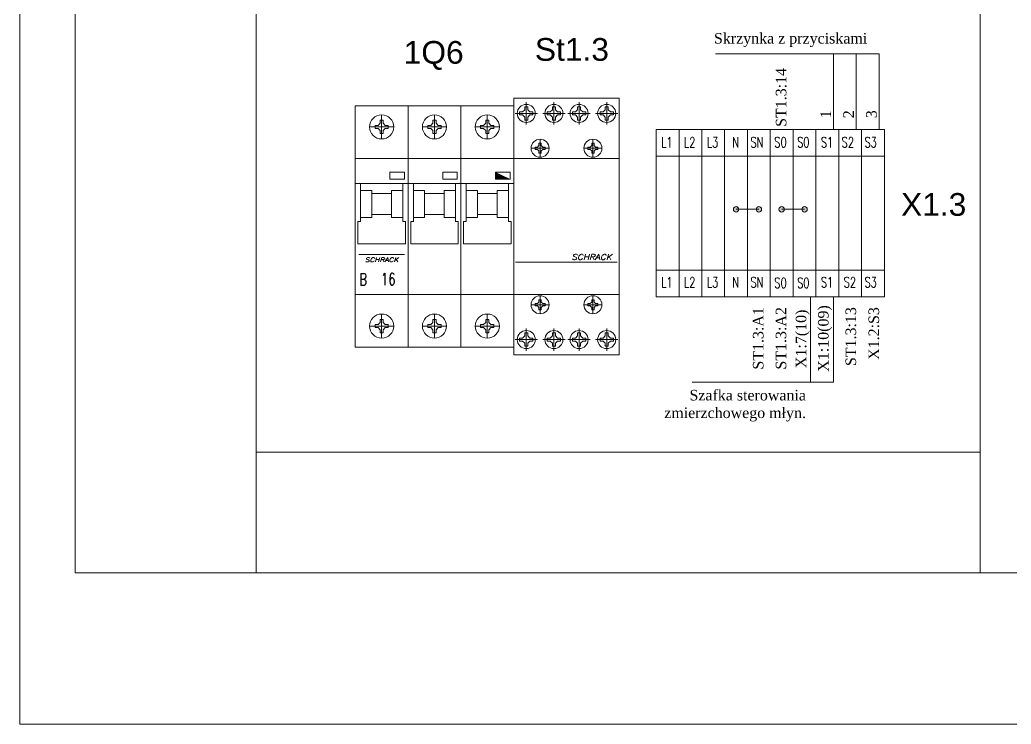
# Model space of a CAD drawing. Header units: millimetres. Extents: x 7130 to 65072, y -4915 to 15466.
# Drawn here: x 53295 to 57924, y 86 to 3374 of the extents above; entities that cross this region are included whole.
import ezdxf
from ezdxf.enums import TextEntityAlignment as Align

# ---------------------------------------------------------------- set-up
doc = ezdxf.new("R2010")
doc.units = ezdxf.units.MM
doc.header["$LTSCALE"] = 0.3
doc.layers.get('0').update_dxf_attribs({"linetype": 'CONTINUOUS'})
doc.styles.add('Annotative', font='arial.ttf')
doc.styles.add('logo', font='romand.shx', dxfattribs={"oblique": 15, "height": 1.5})
doc.styles.add('OPIS', font='simplex.shx', dxfattribs={"width": 0.7, "height": 4})
doc.styles.get("Standard").update_dxf_attribs({"font": 'romans.shx', "width": 0.7})

msp = doc.modelspace()

# ---------------------------------------------------------------- hatches: boundary and pattern name
at = {"lineweight": 9}
h = msp.add_hatch(dxfattribs=at)
h.set_pattern_fill('ANSI31', color=256, scale=3.522750000000001, angle=45, style=0)
h.set_pattern_definition([(90, (983225976.083022, 997993429.72874), (-11.18473125, 2.346622895998962e-15), [])])
h.paths.add_polyline_path([(55023.02616723866, 2663.28087419871), (55023.02616723866, 2629.944897775887), (55091.19999813434, 2629.944897775887), (55091.19999813434, 2663.28087419871)])
h = msp.add_hatch(dxfattribs=at)
h.set_pattern_fill('ANSI31', color=256, scale=3.522750000000001, angle=45, style=0)
h.set_pattern_definition([(90, (983226222.6755219, 997993429.72874), (-11.18473125, 2.346622895998962e-15), [])])
h.paths.add_polyline_path([(55269.61866723845, 2663.28087419871), (55269.61866723845, 2629.944897775887), (55337.79249813413, 2629.944897775887), (55337.79249813413, 2663.28087419871)])
h = msp.add_hatch(dxfattribs=at)
h.set_pattern_fill('ANSI31', color=256, scale=3.522750000000001, angle=45, style=0)
h.set_pattern_definition([(90, (983226469.2680221, 997993429.72874), (-11.18473125, 2.346622895998962e-15), [])])
h.paths.add_polyline_path([(55516.21116723871, 2663.28087419871), (55516.21116723871, 2629.944897775887), (55584.3849981344, 2629.944897775887), (55584.3849981344, 2663.28087419871)])
h = msp.add_hatch(color=256, dxfattribs=at)
h.dxf.hatch_style = 1
h.paths.add_polyline_path([(56626.81400888, 2489.553789305558, 1), (56652.07370995037, 2489.553789305558, 1)])
h.paths.add_polyline_path([(56733.34196887963, 2489.553789305558, 1), (56758.60166995093, 2489.553789305558, 1)])
h = msp.add_hatch(color=256, dxfattribs=at)
h.dxf.hatch_style = 1
h.paths.add_polyline_path([(56839.86992887972, 2489.553789305558, 1), (56865.12962995056, 2489.553789305558, 1)])
h.paths.add_polyline_path([(56946.39788887982, 2489.553789305558, 1), (56971.65758995066, 2489.553789305558, 1)])

# ---------------------------------------------------------------- linework, layer by layer
for p, q in [((56543.5665868214, 3215.65845360703), (57307.12504857505, 3215.65845360703)), ((57094.06912857533, 2862.388835328922), (57094.06912857533, 3215.65845360703)), ((57200.59708857496, 2862.388835328922), (57200.59708857496, 3215.65845360703)), ((57307.12504857505, 2862.388835328922), (57307.12504857505, 3215.65845360703)), ((54861.19630129082, 1845.727015580022), (54861.19630129082, 2973.00701558002)), ((54861.19630129082, 2973.00701558002), (55107.78880129108, 2973.00701558002)), ((55107.78880129108, 2973.00701558002), (55107.78880129108, 1845.727015580022)), ((55107.78880129108, 1845.727015580022), (55107.78880129108, 2973.00701558002)), ((55107.78880129108, 2973.00701558002), (55354.38130129088, 2973.00701558002)), ((55354.38130129088, 2973.00701558002), (55354.38130129088, 1845.727015580022)), ((55354.38130129088, 2973.00701558002), (55600.97380129114, 2973.00701558002)), ((55600.97380129114, 2973.00701558002), (55600.97380129114, 1845.727015580022)), ((55652.51903968962, 2968.435389834427), (55652.51903968962, 2954.390460268449)), ((55659.77590469789, 2968.435389834427), (55652.51903968962, 2968.435389834427)), ((55659.77590469789, 2989.532496668224), (55659.77590469789, 2885.337883336586)), ((55667.03276949615, 2968.435389834427), (55659.77590469789, 2968.435389834427)), ((55667.03276949615, 2954.390460478462), (55667.03276949615, 2968.435389834427)), ((55781.50733287592, 2968.435389834427), (55781.50733287592, 2954.390460268449)), ((55788.76419788419, 2968.435389834427), (55781.50733287592, 2968.435389834427)), ((55788.76419788419, 2989.532496668224), (55788.76419788419, 2885.337883336586)), ((55796.02106268244, 2968.435389834427), (55788.76419788419, 2968.435389834427)), ((55796.02106268244, 2954.390460478462), (55796.02106268244, 2968.435389834427)), ((55899.11153968942, 2968.435389834427), (55899.11153968942, 2954.390460268449)), ((55906.36840469815, 2968.435389834427), (55899.11153968942, 2968.435389834427)), ((55906.36840469815, 2989.532496668224), (55906.36840469815, 2885.337883336586)), ((55913.62526949641, 2968.435389834427), (55906.36840469815, 2968.435389834427)), ((55913.62526949641, 2954.390460478462), (55913.62526949641, 2968.435389834427)), ((56028.09983287571, 2968.435389834427), (56028.09983287571, 2954.390460268449)), ((56035.35669788398, 2968.435389834427), (56028.09983287571, 2968.435389834427)), ((56035.35669788398, 2989.532496668224), (56035.35669788398, 2885.337883336586)), ((56042.6135626827, 2968.435389834427), (56035.35669788398, 2968.435389834427)), ((56042.6135626827, 2954.390460478462), (56042.6135626827, 2968.435389834427)), ((54984.49255129095, 2930.734015580005), (54984.49255129095, 2818.006015580002)), ((55231.08505129121, 2930.734015580005), (55231.08505129121, 2818.006015580002)), ((55477.67755129148, 2930.734015580005), (55477.67755129148, 2818.006015580002)), ((55607.67859803239, 2937.435190002405), (55711.87321136339, 2937.435190002405)), ((55628.77570465585, 2944.69205501079), (55628.77570465585, 2937.435190002405)), ((55642.82063443173, 2944.69205501079), (55628.77570465585, 2944.69205501079)), ((55628.77570465585, 2937.435190002405), (55628.77570465585, 2930.17832499402)), ((55628.77570465585, 2930.17832499402), (55642.82063443173, 2930.17832499402)), ((55652.51903989963, 2954.390460478462), (55642.82063443173, 2944.69205501079)), ((55652.51903989963, 2920.479919526377), (55642.82063443173, 2930.17832499402)), ((55652.51903968962, 2920.479919736361), (55652.51903968962, 2906.434989960399)), ((55667.03276949615, 2954.390460478462), (55676.73117496405, 2944.69205501079)), ((55667.03276949615, 2920.479919526377), (55676.73117496405, 2930.17832499402)), ((55667.03276949615, 2906.434989960399), (55667.03276949615, 2920.479919526377)), ((55690.77610452991, 2944.69205501079), (55676.73117496405, 2944.69205501079)), ((55676.73117496405, 2930.17832499402), (55690.77610452991, 2930.17832499402)), ((55690.77610452991, 2937.435190002405), (55690.77610452991, 2944.69205501079)), ((55690.77610452991, 2930.17832499402), (55690.77610452991, 2937.435190002405)), ((55736.66689121822, 2937.435190002405), (55840.86150454968, 2937.435190002405)), ((55757.76399784215, 2944.69205501079), (55757.76399784215, 2937.435190002405)), ((55771.80892761849, 2944.69205501079), (55757.76399784215, 2944.69205501079)), ((55757.76399784215, 2937.435190002405), (55757.76399784215, 2930.17832499402)), ((55757.76399784215, 2930.17832499402), (55771.80892761849, 2930.17832499402)), ((55781.50733308546, 2954.390460478462), (55771.80892761849, 2944.69205501079)), ((55781.50733308546, 2920.479919526377), (55771.80892761849, 2930.17832499402)), ((55781.50733287592, 2920.479919736361), (55781.50733287592, 2906.434989960399)), ((55796.02106268244, 2954.390460478462), (55805.71946815035, 2944.69205501079)), ((55796.02106268244, 2920.479919526377), (55805.71946815035, 2930.17832499402)), ((55796.02106268244, 2906.434989960399), (55796.02106268244, 2920.479919526377)), ((55819.76439771621, 2944.69205501079), (55805.71946815035, 2944.69205501079)), ((55805.71946815035, 2930.17832499402), (55819.76439771621, 2930.17832499402)), ((55819.76439771621, 2937.435190002405), (55819.76439771621, 2944.69205501079)), ((55819.76439771621, 2930.17832499402), (55819.76439771621, 2937.435190002405)), ((55854.27109803219, 2937.435190002405), (55958.46571136365, 2937.435190002405)), ((55875.36820465612, 2944.69205501079), (55875.36820465612, 2937.435190002405)), ((55889.41313443199, 2944.69205501079), (55875.36820465612, 2944.69205501079)), ((55875.36820465612, 2937.435190002405), (55875.36820465612, 2930.17832499402)), ((55875.36820465612, 2930.17832499402), (55889.41313443199, 2930.17832499402)), ((55899.11153989943, 2954.390460478462), (55889.41313443199, 2944.69205501079)), ((55899.11153989943, 2920.479919526377), (55889.41313443199, 2930.17832499402)), ((55899.11153968942, 2920.479919736361), (55899.11153968942, 2906.434989960399)), ((55913.62526949641, 2954.390460478462), (55923.32367496385, 2944.69205501079)), ((55913.62526949641, 2920.479919526377), (55923.32367496385, 2930.17832499402)), ((55913.62526949641, 2906.434989960399), (55913.62526949641, 2920.479919526377)), ((55937.36860453017, 2944.69205501079), (55923.32367496385, 2944.69205501079)), ((55923.32367496385, 2930.17832499402), (55937.36860453017, 2930.17832499402)), ((55937.36860453017, 2937.435190002405), (55937.36860453017, 2944.69205501079)), ((55937.36860453017, 2930.17832499402), (55937.36860453017, 2937.435190002405)), ((55983.25939121848, 2937.435190002405), (56087.45400454995, 2937.435190002405)), ((56004.35649784195, 2944.69205501079), (56004.35649784195, 2937.435190002405)), ((56018.40142761829, 2944.69205501079), (56004.35649784195, 2944.69205501079)), ((56004.35649784195, 2937.435190002405), (56004.35649784195, 2930.17832499402)), ((56004.35649784195, 2930.17832499402), (56018.40142761829, 2930.17832499402)), ((56028.09983308573, 2954.390460478462), (56018.40142761829, 2944.69205501079)), ((56028.09983308573, 2920.479919526377), (56018.40142761829, 2930.17832499402)), ((56028.09983287571, 2920.479919736361), (56028.09983287571, 2906.434989960399)), ((56042.6135626827, 2954.390460478462), (56052.31196815014, 2944.69205501079)), ((56042.6135626827, 2920.479919526377), (56052.31196815014, 2930.17832499402)), ((56042.6135626827, 2906.434989960399), (56042.6135626827, 2920.479919526377)), ((56066.356897716, 2944.69205501079), (56052.31196815014, 2944.69205501079)), ((56052.31196815014, 2930.17832499402), (56066.356897716, 2930.17832499402)), ((56066.356897716, 2937.435190002405), (56066.356897716, 2944.69205501079)), ((56066.356897716, 2930.17832499402), (56066.356897716, 2937.435190002405)), ((55040.85655129148, 2874.370015580003), (54928.12855129089, 2874.370015580003)), ((54967.53728102479, 2881.626880588417), (54953.49235145893, 2881.626880588417)), ((54953.49235145893, 2881.626880588417), (54953.49235145893, 2874.370015580003)), ((54953.49235145893, 2874.370015580003), (54953.49235145893, 2867.113150571589)), ((54977.2356864927, 2891.325286056031), (54967.53728102479, 2881.626880588417)), ((54977.2356864927, 2905.370215621981), (54977.2356864927, 2891.325286056031)), ((54984.49255129095, 2905.370215621981), (54977.2356864927, 2905.370215621981)), ((54991.74941629922, 2905.370215621981), (54984.49255129095, 2905.370215621981)), ((54991.74941629922, 2891.325285846076), (54991.74941629922, 2905.370215621981)), ((54991.74941608967, 2891.325286056031), (55001.44782155711, 2881.626880588417)), ((55015.49275133299, 2881.626880588417), (55001.44782155711, 2881.626880588417)), ((55015.49275133299, 2874.370015580003), (55015.49275133299, 2881.626880588417)), ((55015.49275133299, 2867.113150571589), (55015.49275133299, 2874.370015580003)), ((55287.44905129081, 2874.370015580003), (55174.72105129116, 2874.370015580003)), ((55214.12978102505, 2881.626880588417), (55200.08485145919, 2881.626880588417)), ((55200.08485145919, 2881.626880588417), (55200.08485145919, 2874.370015580003)), ((55200.08485145919, 2874.370015580003), (55200.08485145919, 2867.113150571589)), ((55223.82818649249, 2891.325286056031), (55214.12978102505, 2881.626880588417)), ((55223.82818649249, 2905.370215621981), (55223.82818649249, 2891.325286056031)), ((55231.08505129121, 2905.370215621981), (55223.82818649249, 2905.370215621981)), ((55238.34191629948, 2905.370215621981), (55231.08505129121, 2905.370215621981)), ((55238.34191629948, 2891.325285846076), (55238.34191629948, 2905.370215621981)), ((55238.34191608947, 2891.325286056031), (55248.04032155691, 2881.626880588417)), ((55262.08525133325, 2881.626880588417), (55248.04032155691, 2881.626880588417)), ((55262.08525133325, 2874.370015580003), (55262.08525133325, 2881.626880588417)), ((55262.08525133325, 2867.113150571589), (55262.08525133325, 2874.370015580003)), ((55534.04155129107, 2874.370015580003), (55421.31355129095, 2874.370015580003)), ((55446.67735145945, 2881.626880588417), (55446.67735145945, 2874.370015580003)), ((55460.72228102485, 2881.626880588417), (55446.67735145945, 2881.626880588417)), ((55446.67735145945, 2874.370015580003), (55446.67735145945, 2867.113150571589)), ((55470.42068649275, 2891.325286056031), (55460.72228102485, 2881.626880588417)), ((55477.67755129148, 2905.370215621981), (55470.42068649275, 2905.370215621981)), ((55470.42068649275, 2905.370215621981), (55470.42068649275, 2891.325286056031)), ((55484.93441629928, 2905.370215621981), (55477.67755129148, 2905.370215621981)), ((55484.93441629928, 2891.325285846076), (55484.93441629928, 2905.370215621981)), ((55484.93441608927, 2891.325286056031), (55494.63282155717, 2881.626880588417)), ((55508.67775133305, 2881.626880588417), (55494.63282155717, 2881.626880588417)), ((55508.67775133305, 2874.370015580003), (55508.67775133305, 2881.626880588417)), ((55508.67775133305, 2867.113150571589), (55508.67775133305, 2874.370015580003)), ((55652.51903968962, 2906.434989960399), (55659.77590469789, 2906.434989960399)), ((55659.77590469789, 2906.434989960399), (55667.03276949615, 2906.434989960399)), ((55781.50733287592, 2906.434989960399), (55788.76419788419, 2906.434989960399)), ((55788.76419788419, 2906.434989960399), (55796.02106268244, 2906.434989960399)), ((55899.11153968942, 2906.434989960399), (55906.36840469815, 2906.434989960399)), ((55906.36840469815, 2906.434989960399), (55913.62526949641, 2906.434989960399)), ((56028.09983287571, 2906.434989960399), (56035.35669788398, 2906.434989960399)), ((56035.35669788398, 2906.434989960399), (56042.6135626827, 2906.434989960399)), ((54953.49235145893, 2867.113150571589), (54967.53728102479, 2867.113150571589)), ((54977.2356864927, 2857.414745103975), (54967.53728102479, 2867.113150571589)), ((54977.2356864927, 2857.414745103975), (54977.2356864927, 2843.369815747981)), ((54977.2356864927, 2843.369815747981), (54984.49255129095, 2843.369815747981)), ((54984.49255129095, 2843.369815747981), (54991.74941629922, 2843.369815747981)), ((54991.74941608967, 2857.414745103975), (55001.44782155711, 2867.113150571589)), ((54991.74941629922, 2843.369815747981), (54991.74941629922, 2857.41474531393)), ((55001.44782155711, 2867.113150571589), (55015.49275133299, 2867.113150571589)), ((55200.08485145919, 2867.113150571589), (55214.12978102505, 2867.113150571589)), ((55223.82818649249, 2857.414745103975), (55214.12978102505, 2867.113150571589)), ((55223.82818649249, 2857.414745103975), (55223.82818649249, 2843.369815747981)), ((55223.82818649249, 2843.369815747981), (55231.08505129121, 2843.369815747981)), ((55231.08505129121, 2843.369815747981), (55238.34191629948, 2843.369815747981)), ((55238.34191608947, 2857.414745103975), (55248.04032155691, 2867.113150571589)), ((55238.34191629948, 2843.369815747981), (55238.34191629948, 2857.41474531393)), ((55248.04032155691, 2867.113150571589), (55262.08525133325, 2867.113150571589)), ((55446.67735145945, 2867.113150571589), (55460.72228102485, 2867.113150571589)), ((55470.42068649275, 2857.414745103975), (55460.72228102485, 2867.113150571589)), ((55470.42068649275, 2857.414745103975), (55470.42068649275, 2843.369815747981)), ((55470.42068649275, 2843.369815747981), (55477.67755129148, 2843.369815747981)), ((55477.67755129148, 2843.369815747981), (55484.93441629928, 2843.369815747981)), ((55484.93441608927, 2857.414745103975), (55494.63282155717, 2867.113150571589)), ((55484.93441629928, 2843.369815747981), (55484.93441629928, 2857.41474531393)), ((55494.63282155717, 2867.113150571589), (55508.67775133305, 2867.113150571589)), ((56905.71228467353, 2862.388835328922), (57012.24024467362, 2862.388835328922)), ((55711.54971570108, 2780.167234880588), (55701.01280212688, 2780.167234880588)), ((55701.01280212688, 2780.167234880588), (55701.01280212688, 2774.722924245318)), ((55718.82574081334, 2787.44325999287), (55711.54971570108, 2780.167234880588)), ((55718.82574081334, 2797.980173566728), (55718.82574081334, 2787.44325999287)), ((55724.2700512908, 2797.980173566728), (55718.82574081334, 2797.980173566728)), ((55724.2700512908, 2817.008832045132), (55724.2700512908, 2732.437016445532)), ((55729.7143619266, 2797.980173566728), (55724.2700512908, 2797.980173566728)), ((55729.7143619266, 2787.443259835185), (55729.7143619266, 2797.980173566728)), ((55729.71436176874, 2787.44325999287), (55736.99038688099, 2780.167234880588)), ((55747.52730061259, 2780.167234880588), (55736.99038688099, 2780.167234880588)), ((55747.52730061259, 2774.722924245318), (55747.52730061259, 2780.167234880588)), ((55958.14221570088, 2780.167234880588), (55947.60530212714, 2780.167234880588)), ((55947.60530212714, 2780.167234880588), (55947.60530212714, 2774.722924245318)), ((55965.41824081267, 2787.44325999287), (55958.14221570088, 2780.167234880588)), ((55965.41824081267, 2797.980173566728), (55965.41824081267, 2787.44325999287)), ((55970.86255129107, 2797.980173566728), (55965.41824081267, 2797.980173566728)), ((55970.86255129107, 2817.008832045132), (55970.86255129107, 2732.437016445532)), ((55976.30686192686, 2797.980173566728), (55970.86255129107, 2797.980173566728)), ((55976.30686192686, 2787.443259835185), (55976.30686192686, 2797.980173566728)), ((55976.306861769, 2787.44325999287), (55983.58288688125, 2780.167234880588)), ((55994.11980061239, 2780.167234880588), (55983.58288688125, 2780.167234880588)), ((55994.11980061239, 2774.722924245318), (55994.11980061239, 2780.167234880588)), ((55766.55595909111, 2774.722924245318), (55681.98414349096, 2774.722924245318)), ((55701.01280212688, 2774.722924245318), (55701.01280212688, 2769.278613610019)), ((55701.01280212688, 2769.278613610019), (55711.54971570108, 2769.278613610019)), ((55718.82574081334, 2762.002588497737), (55711.54971570108, 2769.278613610019)), ((55718.82574081334, 2762.002588497737), (55718.82574081334, 2751.465675081155)), ((55718.82574081334, 2751.465675081155), (55724.2700512908, 2751.465675081155)), ((55724.2700512908, 2751.465675081155), (55729.7143619266, 2751.465675081155)), ((55729.71436176874, 2762.002588497737), (55736.99038688099, 2769.278613610019)), ((55729.7143619266, 2751.465675081155), (55729.7143619266, 2762.00258865545)), ((55736.99038688099, 2769.278613610019), (55747.52730061259, 2769.278613610019)), ((55747.52730061259, 2769.278613610019), (55747.52730061259, 2774.722924245318)), ((56013.14845909091, 2774.722924245318), (55928.57664349122, 2774.722924245318)), ((55947.60530212714, 2774.722924245318), (55947.60530212714, 2769.278613610019)), ((55947.60530212714, 2769.278613610019), (55958.14221570088, 2769.278613610019)), ((55965.41824081267, 2762.002588497737), (55958.14221570088, 2769.278613610019)), ((55965.41824081267, 2762.002588497737), (55965.41824081267, 2751.465675081155)), ((55965.41824081267, 2751.465675081155), (55970.86255129107, 2751.465675081155)), ((55970.86255129107, 2751.465675081155), (55976.30686192686, 2751.465675081155)), ((55976.306861769, 2762.002588497737), (55983.58288688125, 2769.278613610019)), ((55976.30686192686, 2751.465675081155), (55976.30686192686, 2762.00258865545)), ((55983.58288688125, 2769.278613610019), (55994.11980061239, 2769.278613610019)), ((55994.11980061239, 2769.278613610019), (55994.11980061239, 2774.722924245318)), ((56266.5445246739, 2738.10621532888), (56373.07248467352, 2738.10621532888)), ((56373.07248467352, 2738.10621532888), (56479.60044467362, 2738.10621532888)), ((56479.60044467362, 2738.10621532888), (56586.12840467371, 2738.10621532888)), ((56586.12840467371, 2738.10621532888), (56692.65636467334, 2738.10621532888)), ((56692.65636467334, 2738.10621532888), (56799.1843246739, 2738.10621532888)), ((56799.1843246739, 2738.10621532888), (56905.71228467353, 2738.10621532888)), ((56905.71228467353, 2738.10621532888), (57012.24024467362, 2738.10621532888)), ((57012.24024467362, 2738.10621532888), (57118.76820467372, 2738.10621532888)), ((57118.76820467372, 2738.10621532888), (57225.29616467381, 2738.10621532888)), ((57225.29616467381, 2738.10621532888), (57331.82412467344, 2738.10621532888)), ((54861.19630129082, 2726.672150706057), (55107.78880129108, 2726.672150706057)), ((55107.78880129108, 2726.672150706057), (55354.38130129088, 2726.672150706057)), ((55354.38130129088, 2726.672150706057), (55600.97380129114, 2726.672150706057)), ((55847.56630129094, 2726.414515580225), (55600.97380129114, 2726.414515580225)), ((56094.1588012912, 2726.414515580225), (55847.56630129094, 2726.414515580225)), ((54861.19630150084, 2610.868315538013), (55107.78880129108, 2610.868315538013)), ((54885.85555129085, 2610.868315538013), (54885.85555129085, 2450.793573926087)), ((55083.12955129106, 2610.868315538013), (55083.12955129106, 2450.793573926087)), ((55107.7888015011, 2610.868315538013), (55354.38130129088, 2610.868315538013)), ((55132.44805129111, 2610.868315538013), (55132.44805129111, 2450.793573926087)), ((55329.72205129085, 2610.868315538013), (55329.72205129085, 2450.793573926087)), ((55354.38130150089, 2610.868315538013), (55600.97380129114, 2610.868315538013)), ((55379.04055129091, 2610.868315538013), (55379.04055129091, 2450.793573926087)), ((55576.31455129111, 2610.868315538013), (55576.31455129111, 2450.793573926087)), ((54938.69680129091, 2577.612573926104), (54885.85555129085, 2577.612573926104)), ((54938.69680129091, 2563.521573926089), (54938.69680129091, 2577.612573926104)), ((54938.69680129091, 2563.521573926089), (54938.69680129091, 2464.884573926101)), ((54938.69680129091, 2563.521573926089), (55030.288301291, 2563.521573926089)), ((55030.288301291, 2563.521573926089), (55030.288301291, 2577.612573926104)), ((55030.288301291, 2577.612573926104), (55083.12955129106, 2577.612573926104)), ((55030.288301291, 2563.521573926089), (55030.288301291, 2464.884573926101)), ((55185.28930129117, 2577.612573926104), (55132.44805129111, 2577.612573926104)), ((55185.28930129117, 2563.521573926089), (55185.28930129117, 2577.612573926104)), ((55185.28930129117, 2563.521573926089), (55185.28930129117, 2464.884573926101)), ((55185.28930129117, 2563.521573926089), (55276.8808012908, 2563.521573926089)), ((55276.8808012908, 2563.521573926089), (55276.8808012908, 2577.612573926104)), ((55276.8808012908, 2577.612573926104), (55329.72205129085, 2577.612573926104)), ((55276.8808012908, 2563.521573926089), (55276.8808012908, 2464.884573926101)), ((55431.88180129096, 2577.612573926104), (55379.04055129091, 2577.612573926104)), ((55431.88180129096, 2563.521573926089), (55431.88180129096, 2577.612573926104)), ((55431.88180129096, 2563.521573926089), (55523.47330129106, 2563.521573926089)), ((55431.88180129096, 2563.521573926089), (55431.88180129096, 2464.884573926101)), ((55523.47330129106, 2577.612573926104), (55576.31455129111, 2577.612573926104)), ((55523.47330129106, 2563.521573926089), (55523.47330129106, 2577.612573926104)), ((55523.47330129106, 2563.521573926089), (55523.47330129106, 2464.884573926101)), ((54938.69680129091, 2464.884573926101), (54938.69680129091, 2450.793573926087)), ((54938.69680129091, 2464.884573926101), (55030.288301291, 2464.884573926101)), ((55030.288301291, 2464.884573926101), (55030.288301291, 2450.793573926087)), ((55185.28930129117, 2464.884573926101), (55185.28930129117, 2450.793573926087)), ((55185.28930129117, 2464.884573926101), (55276.8808012908, 2464.884573926101)), ((55276.8808012908, 2464.884573926101), (55276.8808012908, 2450.793573926087)), ((55431.88180129096, 2464.884573926101), (55523.47330129106, 2464.884573926101)), ((55431.88180129096, 2464.884573926101), (55431.88180129096, 2450.793573926087)), ((55523.47330129106, 2464.884573926101), (55523.47330129106, 2450.793573926087)), ((56639.44385941519, 2489.553789305588), (56745.97181941482, 2489.553789305588)), ((56852.49977941538, 2489.553789305588), (56959.027739415, 2489.553789305588)), ((54873.52592629107, 2432.03092289748), (54873.52592629107, 2328.45677874083)), ((54885.85555129085, 2432.03092289748), (54873.52592629107, 2432.03092289748)), ((54938.69680129091, 2450.793573926087), (54885.85555129085, 2450.793573926087)), ((54885.85555129085, 2432.03092289748), (54885.85555129085, 2450.793573926087)), ((55030.288301291, 2450.793573926087), (55083.12955129106, 2450.793573926087)), ((55083.12955129106, 2432.03092289748), (55083.12955129106, 2450.793573926087)), ((55083.12955129106, 2432.03092289748), (55095.45917629084, 2432.03092289748)), ((55095.45917629084, 2432.03092289748), (55095.45917629084, 2328.45677874083)), ((55120.11842629086, 2432.03092289748), (55120.11842629086, 2328.45677874083)), ((55132.44805129111, 2432.03092289748), (55120.11842629086, 2432.03092289748)), ((55185.28930129117, 2450.793573926087), (55132.44805129111, 2450.793573926087)), ((55132.44805129111, 2432.03092289748), (55132.44805129111, 2450.793573926087)), ((55276.8808012908, 2450.793573926087), (55329.72205129085, 2450.793573926087)), ((55329.72205129085, 2432.03092289748), (55329.72205129085, 2450.793573926087)), ((55329.72205129085, 2432.03092289748), (55342.0516762911, 2432.03092289748)), ((55342.0516762911, 2432.03092289748), (55342.0516762911, 2328.45677874083)), ((55366.71092629113, 2432.03092289748), (55366.71092629113, 2328.45677874083)), ((55379.04055129091, 2432.03092289748), (55366.71092629113, 2432.03092289748)), ((55379.04055129091, 2432.03092289748), (55379.04055129091, 2450.793573926087)), ((55431.88180129096, 2450.793573926087), (55379.04055129091, 2450.793573926087)), ((55523.47330129106, 2450.793573926087), (55576.31455129111, 2450.793573926087)), ((55576.31455129111, 2432.03092289748), (55576.31455129111, 2450.793573926087)), ((55576.31455129111, 2432.03092289748), (55588.64417629089, 2432.03092289748)), ((55588.64417629089, 2432.03092289748), (55588.64417629089, 2328.45677874083)), ((54873.52592629107, 2328.45677874083), (55095.45917629084, 2328.456778530846)), ((55120.11842629086, 2328.45677874083), (55342.0516762911, 2328.456778530846)), ((55366.71092629113, 2328.45677874083), (55588.64417629089, 2328.456778530846)), ((54878.02984685689, 2278.574839381909), (55090.60487375088, 2278.574839171953)), ((55610.21361867205, 2242.356895127217), (55837.28731069347, 2242.356895127217)), ((55837.28731069347, 2242.356895127217), (56083.87981069373, 2242.356895127217)), ((56266.5445246739, 2205.466415328905), (56373.07248467352, 2205.466415328905)), ((56373.07248467352, 2205.466415328905), (56479.60044467362, 2205.466415328905)), ((56479.60044467362, 2205.466415328905), (56586.12840467371, 2205.466415328905)), ((56586.12840467371, 2205.466415328905), (56692.65636467334, 2205.466415328905)), ((56692.65636467334, 2205.466415328905), (56799.1843246739, 2205.466415328905)), ((56799.1843246739, 2205.466415328905), (56905.71228467353, 2205.466415328905)), ((56905.71228467353, 2205.466415328905), (57012.24024467362, 2205.466415328905)), ((57012.24024467362, 2205.466415328905), (57118.76820467372, 2205.466415328905)), ((57118.76820467372, 2205.466415328905), (57225.29616467381, 2205.466415328905)), ((57225.29616467381, 2205.466415328905), (57331.82412467344, 2205.466415328905)), ((55107.78880129108, 2092.31951558002), (54861.19630129082, 2092.31951558002)), ((55354.38130129088, 2092.31951558002), (55107.78880129108, 2092.31951558002)), ((55600.97380129114, 2092.31951558002), (55354.38130129088, 2092.31951558002)), ((55847.56630129094, 2092.319515580224), (55600.97380129114, 2092.319515580224)), ((55724.2700512908, 2001.72519911491), (55724.2700512908, 2086.29701471451)), ((56094.1588012912, 2092.319515580224), (55847.56630129094, 2092.319515580224)), ((55970.86255129107, 2001.72519911491), (55970.86255129107, 2086.29701471451)), ((55766.55595909111, 2044.011106914724), (55681.98414349096, 2044.011106914724)), ((55701.01280212688, 2044.011106914724), (55701.01280212688, 2049.455417549994)), ((55701.01280212688, 2049.455417549994), (55711.54971570108, 2049.455417549994)), ((55701.01280212688, 2038.566796279425), (55701.01280212688, 2044.011106914724)), ((55711.54971570108, 2038.566796279425), (55701.01280212688, 2038.566796279425)), ((55718.82574081334, 2056.731442662276), (55711.54971570108, 2049.455417549994)), ((55718.82574081334, 2031.290771167172), (55711.54971570108, 2038.566796279425)), ((55718.82574081334, 2067.268356078886), (55724.2700512908, 2067.268356078886)), ((55718.82574081334, 2056.731442662276), (55718.82574081334, 2067.268356078886)), ((55724.2700512908, 2067.268356078886), (55729.7143619266, 2067.268356078886)), ((55729.7143619266, 2067.268356078886), (55729.7143619266, 2056.731442504562)), ((55729.71436176874, 2056.731442662276), (55736.99038688099, 2049.455417549994)), ((55729.71436176874, 2031.290771167172), (55736.99038688099, 2038.566796279425)), ((55736.99038688099, 2049.455417549994), (55747.52730061259, 2049.455417549994)), ((55747.52730061259, 2038.566796279425), (55736.99038688099, 2038.566796279425)), ((55747.52730061259, 2049.455417549994), (55747.52730061259, 2044.011106914724)), ((55747.52730061259, 2044.011106914724), (55747.52730061259, 2038.566796279425)), ((56013.14845909091, 2044.011106914724), (55928.57664349122, 2044.011106914724)), ((55947.60530212714, 2044.011106914724), (55947.60530212714, 2049.455417549994)), ((55947.60530212714, 2049.455417549994), (55958.14221570088, 2049.455417549994)), ((55947.60530212714, 2038.566796279425), (55947.60530212714, 2044.011106914724)), ((55958.14221570088, 2038.566796279425), (55947.60530212714, 2038.566796279425)), ((55965.41824081267, 2056.731442662276), (55958.14221570088, 2049.455417549994)), ((55965.41824081267, 2031.290771167172), (55958.14221570088, 2038.566796279425)), ((55965.41824081267, 2067.268356078886), (55970.86255129107, 2067.268356078886)), ((55965.41824081267, 2056.731442662276), (55965.41824081267, 2067.268356078886)), ((55970.86255129107, 2067.268356078886), (55976.30686192686, 2067.268356078886)), ((55976.30686192686, 2067.268356078886), (55976.30686192686, 2056.731442504562)), ((55976.306861769, 2056.731442662276), (55983.58288688125, 2049.455417549994)), ((55976.306861769, 2031.290771167172), (55983.58288688125, 2038.566796279425)), ((55983.58288688125, 2049.455417549994), (55994.11980061239, 2049.455417549994)), ((55994.11980061239, 2038.566796279425), (55983.58288688125, 2038.566796279425)), ((55994.11980061239, 2049.455417549994), (55994.11980061239, 2044.011106914724)), ((55994.11980061239, 2044.011106914724), (55994.11980061239, 2038.566796279425)), ((56905.71228467353, 2081.183795328921), (57012.24024467362, 2081.183795328921)), ((56987.54116857477, 1682.628152080782), (56987.54116857477, 2081.183795328921)), ((57094.06912857533, 1682.628152080782), (57094.06912857533, 2081.183795328921)), ((54984.49255129095, 1888.000015580008), (54984.49255129095, 2000.728015580011)), ((55231.08505129121, 1888.000015580008), (55231.08505129121, 2000.728015580011)), ((55477.67755129148, 1888.000015580008), (55477.67755129148, 2000.728015580011)), ((55718.82574081334, 2020.753857593285), (55718.82574081334, 2031.290771167172)), ((55724.2700512908, 2020.753857593285), (55718.82574081334, 2020.753857593285)), ((55729.7143619266, 2020.753857593285), (55724.2700512908, 2020.753857593285)), ((55729.7143619266, 2031.290771324857), (55729.7143619266, 2020.753857593285)), ((55965.41824081267, 2020.753857593285), (55965.41824081267, 2031.290771167172)), ((55970.86255129107, 2020.753857593285), (55965.41824081267, 2020.753857593285)), ((55976.30686192686, 2020.753857593285), (55970.86255129107, 2020.753857593285)), ((55976.30686192686, 2031.290771324857), (55976.30686192686, 2020.753857593285)), ((55040.85655129148, 1944.364015580009), (54928.12855129089, 1944.364015580009)), ((54953.49235145893, 1944.364015580009), (54953.49235145893, 1951.620880588423)), ((54953.49235145893, 1951.620880588423), (54967.53728102479, 1951.620880588423)), ((54953.49235145893, 1937.107150571625), (54953.49235145893, 1944.364015580009)), ((54977.2356864927, 1961.319286056067), (54967.53728102479, 1951.620880588423)), ((54977.2356864927, 1975.364215412032), (54984.49255129095, 1975.364215412032)), ((54977.2356864927, 1961.319286056067), (54977.2356864927, 1975.364215412032)), ((54984.49255129095, 1975.364215412032), (54991.74941629922, 1975.364215412032)), ((54991.74941629922, 1975.364215412032), (54991.74941629922, 1961.319285846082)), ((54991.74941608967, 1961.319286056067), (55001.44782155711, 1951.620880588423)), ((55001.44782155711, 1951.620880588423), (55015.49275133299, 1951.620880588423)), ((55015.49275133299, 1951.620880588423), (55015.49275133299, 1944.364015580009)), ((55015.49275133299, 1944.364015580009), (55015.49275133299, 1937.107150571625)), ((55287.44905129081, 1944.364015580009), (55174.72105129116, 1944.364015580009)), ((55200.08485145919, 1944.364015580009), (55200.08485145919, 1951.620880588423)), ((55200.08485145919, 1951.620880588423), (55214.12978102505, 1951.620880588423)), ((55200.08485145919, 1937.107150571625), (55200.08485145919, 1944.364015580009)), ((55223.82818649249, 1961.319286056067), (55214.12978102505, 1951.620880588423)), ((55223.82818649249, 1975.364215412032), (55231.08505129121, 1975.364215412032)), ((55223.82818649249, 1961.319286056067), (55223.82818649249, 1975.364215412032)), ((55231.08505129121, 1975.364215412032), (55238.34191629948, 1975.364215412032)), ((55238.34191629948, 1975.364215412032), (55238.34191629948, 1961.319285846082)), ((55238.34191608947, 1961.319286056067), (55248.04032155691, 1951.620880588423)), ((55248.04032155691, 1951.620880588423), (55262.08525133325, 1951.620880588423)), ((55262.08525133325, 1951.620880588423), (55262.08525133325, 1944.364015580009)), ((55262.08525133325, 1944.364015580009), (55262.08525133325, 1937.107150571625)), ((55534.04155129107, 1944.364015580009), (55421.31355129095, 1944.364015580009)), ((55446.67735145945, 1951.620880588423), (55460.72228102485, 1951.620880588423)), ((55446.67735145945, 1944.364015580009), (55446.67735145945, 1951.620880588423)), ((55446.67735145945, 1937.107150571625), (55446.67735145945, 1944.364015580009)), ((55470.42068649275, 1961.319286056067), (55460.72228102485, 1951.620880588423)), ((55470.42068649275, 1961.319286056067), (55470.42068649275, 1975.364215412032)), ((55470.42068649275, 1975.364215412032), (55477.67755129148, 1975.364215412032)), ((55477.67755129148, 1975.364215412032), (55484.93441629928, 1975.364215412032)), ((55484.93441629928, 1975.364215412032), (55484.93441629928, 1961.319285846082)), ((55484.93441608927, 1961.319286056067), (55494.63282155717, 1951.620880588423)), ((55494.63282155717, 1951.620880588423), (55508.67775133305, 1951.620880588423)), ((55508.67775133305, 1951.620880588423), (55508.67775133305, 1944.364015580009)), ((55508.67775133305, 1944.364015580009), (55508.67775133305, 1937.107150571625)), ((54967.53728102479, 1937.107150571625), (54953.49235145893, 1937.107150571625)), ((54977.2356864927, 1927.408745103981), (54967.53728102479, 1937.107150571625)), ((54977.2356864927, 1913.363815538032), (54977.2356864927, 1927.408745103981)), ((54984.49255129095, 1913.363815538032), (54977.2356864927, 1913.363815538032)), ((54991.74941629922, 1913.363815538032), (54984.49255129095, 1913.363815538032)), ((54991.74941608967, 1927.408745103981), (55001.44782155711, 1937.107150571625)), ((54991.74941629922, 1927.408745313965), (54991.74941629922, 1913.363815538032)), ((55015.49275133299, 1937.107150571625), (55001.44782155711, 1937.107150571625)), ((55214.12978102505, 1937.107150571625), (55200.08485145919, 1937.107150571625)), ((55223.82818649249, 1927.408745103981), (55214.12978102505, 1937.107150571625)), ((55223.82818649249, 1913.363815538032), (55223.82818649249, 1927.408745103981)), ((55231.08505129121, 1913.363815538032), (55223.82818649249, 1913.363815538032)), ((55238.34191629948, 1913.363815538032), (55231.08505129121, 1913.363815538032)), ((55238.34191608947, 1927.408745103981), (55248.04032155691, 1937.107150571625)), ((55238.34191629948, 1927.408745313965), (55238.34191629948, 1913.363815538032)), ((55262.08525133325, 1937.107150571625), (55248.04032155691, 1937.107150571625)), ((55460.72228102485, 1937.107150571625), (55446.67735145945, 1937.107150571625)), ((55470.42068649275, 1927.408745103981), (55460.72228102485, 1937.107150571625)), ((55470.42068649275, 1913.363815538032), (55470.42068649275, 1927.408745103981)), ((55477.67755129148, 1913.363815538032), (55470.42068649275, 1913.363815538032)), ((55484.93441629928, 1913.363815538032), (55477.67755129148, 1913.363815538032)), ((55484.93441608927, 1927.408745103981), (55494.63282155717, 1937.107150571625)), ((55484.93441629928, 1927.408745313965), (55484.93441629928, 1913.363815538032)), ((55508.67775133305, 1937.107150571625), (55494.63282155717, 1937.107150571625)), ((55652.51903989963, 1898.254111633665), (55642.82063443173, 1888.555706166022)), ((55652.51903968962, 1912.29904098963), (55652.51903968962, 1898.254111423652)), ((55659.77590469789, 1912.29904098963), (55652.51903968962, 1912.29904098963)), ((55659.77590469789, 1829.201534491789), (55659.77590469789, 1933.396147823456)), ((55667.03276949615, 1912.29904098963), (55659.77590469789, 1912.29904098963)), ((55667.03276949615, 1898.254111633665), (55667.03276949615, 1912.29904098963)), ((55667.03276949615, 1898.254111633665), (55676.73117496405, 1888.555706166022)), ((55781.50733308546, 1898.254111633665), (55771.80892761849, 1888.555706166022)), ((55781.50733287592, 1912.29904098963), (55781.50733287592, 1898.254111423652)), ((55788.76419788419, 1912.29904098963), (55781.50733287592, 1912.29904098963)), ((55788.76419788419, 1829.201534491789), (55788.76419788419, 1933.396147823456)), ((55796.02106268244, 1912.29904098963), (55788.76419788419, 1912.29904098963)), ((55796.02106268244, 1898.254111633665), (55796.02106268244, 1912.29904098963)), ((55796.02106268244, 1898.254111633665), (55805.71946815035, 1888.555706166022)), ((55899.11153989943, 1898.254111633665), (55889.41313443199, 1888.555706166022)), ((55899.11153968942, 1912.29904098963), (55899.11153968942, 1898.254111423652)), ((55906.36840469815, 1912.29904098963), (55899.11153968942, 1912.29904098963)), ((55906.36840469815, 1829.201534491789), (55906.36840469815, 1933.396147823456)), ((55913.62526949641, 1912.29904098963), (55906.36840469815, 1912.29904098963)), ((55913.62526949641, 1898.254111633665), (55913.62526949641, 1912.29904098963)), ((55913.62526949641, 1898.254111633665), (55923.32367496385, 1888.555706166022)), ((56028.09983308573, 1898.254111633665), (56018.40142761829, 1888.555706166022)), ((56028.09983287571, 1912.29904098963), (56028.09983287571, 1898.254111423652)), ((56035.35669788398, 1912.29904098963), (56028.09983287571, 1912.29904098963)), ((56035.35669788398, 1829.201534491789), (56035.35669788398, 1933.396147823456)), ((56042.6135626827, 1912.29904098963), (56035.35669788398, 1912.29904098963)), ((56042.6135626827, 1898.254111633665), (56042.6135626827, 1912.29904098963)), ((56042.6135626827, 1898.254111633665), (56052.31196815014, 1888.555706166022)), ((55607.67859803239, 1881.298841157608), (55711.87321136339, 1881.298841157608)), ((55628.77570465585, 1888.555706166022), (55628.77570465585, 1881.298841157608)), ((55642.82063443173, 1888.555706166022), (55628.77570465585, 1888.555706166022)), ((55628.77570465585, 1881.298841157608), (55628.77570465585, 1874.041976149223)), ((55628.77570465585, 1874.041976149223), (55642.82063443173, 1874.041976149223)), ((55652.51903989963, 1864.343570681609), (55642.82063443173, 1874.041976149223)), ((55652.51903968962, 1864.343570891564), (55652.51903968962, 1850.298641115631)), ((55667.03276949615, 1864.343570681609), (55676.73117496405, 1874.041976149223)), ((55667.03276949615, 1850.298641115631), (55667.03276949615, 1864.343570681609)), ((55690.77610452991, 1888.555706166022), (55676.73117496405, 1888.555706166022)), ((55676.73117496405, 1874.041976149223), (55690.77610452991, 1874.041976149223)), ((55690.77610452991, 1881.298841157608), (55690.77610452991, 1888.555706166022)), ((55690.77610452991, 1874.041976149223), (55690.77610452991, 1881.298841157608)), ((55736.66689121822, 1881.298841157608), (55840.86150454968, 1881.298841157608)), ((55757.76399784215, 1888.555706166022), (55757.76399784215, 1881.298841157608)), ((55771.80892761849, 1888.555706166022), (55757.76399784215, 1888.555706166022)), ((55757.76399784215, 1881.298841157608), (55757.76399784215, 1874.041976149223)), ((55757.76399784215, 1874.041976149223), (55771.80892761849, 1874.041976149223)), ((55781.50733308546, 1864.343570681609), (55771.80892761849, 1874.041976149223)), ((55781.50733287592, 1864.343570891564), (55781.50733287592, 1850.298641115631)), ((55796.02106268244, 1864.343570681609), (55805.71946815035, 1874.041976149223)), ((55796.02106268244, 1850.298641115631), (55796.02106268244, 1864.343570681609)), ((55819.76439771621, 1888.555706166022), (55805.71946815035, 1888.555706166022)), ((55805.71946815035, 1874.041976149223), (55819.76439771621, 1874.041976149223)), ((55819.76439771621, 1881.298841157608), (55819.76439771621, 1888.555706166022)), ((55819.76439771621, 1874.041976149223), (55819.76439771621, 1881.298841157608)), ((55854.27109803219, 1881.298841157608), (55958.46571136365, 1881.298841157608)), ((55875.36820465612, 1888.555706166022), (55875.36820465612, 1881.298841157608)), ((55889.41313443199, 1888.555706166022), (55875.36820465612, 1888.555706166022)), ((55875.36820465612, 1881.298841157608), (55875.36820465612, 1874.041976149223)), ((55875.36820465612, 1874.041976149223), (55889.41313443199, 1874.041976149223)), ((55899.11153989943, 1864.343570681609), (55889.41313443199, 1874.041976149223)), ((55899.11153968942, 1864.343570891564), (55899.11153968942, 1850.298641115631)), ((55913.62526949641, 1864.343570681609), (55923.32367496385, 1874.041976149223)), ((55913.62526949641, 1850.298641115631), (55913.62526949641, 1864.343570681609)), ((55937.36860453017, 1888.555706166022), (55923.32367496385, 1888.555706166022)), ((55923.32367496385, 1874.041976149223), (55937.36860453017, 1874.041976149223)), ((55937.36860453017, 1881.298841157608), (55937.36860453017, 1888.555706166022)), ((55937.36860453017, 1874.041976149223), (55937.36860453017, 1881.298841157608)), ((55983.25939121848, 1881.298841157608), (56087.45400454995, 1881.298841157608)), ((56004.35649784195, 1888.555706166022), (56004.35649784195, 1881.298841157608)), ((56018.40142761829, 1888.555706166022), (56004.35649784195, 1888.555706166022)), ((56004.35649784195, 1881.298841157608), (56004.35649784195, 1874.041976149223)), ((56004.35649784195, 1874.041976149223), (56018.40142761829, 1874.041976149223)), ((56028.09983308573, 1864.343570681609), (56018.40142761829, 1874.041976149223)), ((56028.09983287571, 1864.343570891564), (56028.09983287571, 1850.298641115631)), ((56042.6135626827, 1864.343570681609), (56052.31196815014, 1874.041976149223)), ((56042.6135626827, 1850.298641115631), (56042.6135626827, 1864.343570681609)), ((56066.356897716, 1888.555706166022), (56052.31196815014, 1888.555706166022)), ((56052.31196815014, 1874.041976149223), (56066.356897716, 1874.041976149223)), ((56066.356897716, 1881.298841157608), (56066.356897716, 1888.555706166022)), ((56066.356897716, 1874.041976149223), (56066.356897716, 1881.298841157608)), ((55107.78880129108, 1845.727015580022), (54861.19630129082, 1845.727015580022)), ((55354.38130129088, 1845.727015580022), (55107.78880129108, 1845.727015580022)), ((55600.97380129114, 1845.727015580022), (55354.38130129088, 1845.727015580022)), ((55652.51903968962, 1850.298641115631), (55659.77590469789, 1850.298641115631)), ((55659.77590469789, 1850.298641115631), (55667.03276949615, 1850.298641115631)), ((55781.50733287592, 1850.298641115631), (55788.76419788419, 1850.298641115631)), ((55788.76419788419, 1850.298641115631), (55796.02106268244, 1850.298641115631)), ((55899.11153968942, 1850.298641115631), (55906.36840469815, 1850.298641115631)), ((55906.36840469815, 1850.298641115631), (55913.62526949641, 1850.298641115631)), ((56028.09983287571, 1850.298641115631), (56035.35669788398, 1850.298641115631)), ((56035.35669788398, 1850.298641115631), (56042.6135626827, 1850.298641115631)), ((56434.30664256035, 1682.628152080782), (57094.06912857533, 1682.628152080782))]:
    msp.add_line(p, q, dxfattribs=at)
for points in [[(53294.86581931036, 12767.51388343686), (53294.86581931036, 85.61388343683211), (63436.47295024066, 85.61388343683211), (63436.47295024066, 12767.51388343686)], [(55600.97380129114, 3008.234515580029), (56094.1588012912, 3008.234515580029), (56094.1588012912, 1810.499515580013), (55600.97380129114, 1810.499515580013)], [(56266.5445246739, 2081.183795328921), (56373.07248467352, 2081.183795328921), (56373.07248467352, 2862.388835328922), (56266.5445246739, 2862.388835328922)], [(56373.07248467352, 2081.183795328921), (56479.60044467362, 2081.183795328921), (56479.60044467362, 2862.388835328922), (56373.07248467352, 2862.388835328922)], [(56479.60044467362, 2081.183795328921), (56586.12840467371, 2081.183795328921), (56586.12840467371, 2862.388835328922), (56479.60044467362, 2862.388835328922)], [(56586.12840467371, 2081.183795328921), (56692.65636467334, 2081.183795328921), (56692.65636467334, 2862.388835328922), (56586.12840467371, 2862.388835328922)], [(56692.65636467334, 2081.183795328921), (56799.1843246739, 2081.183795328921), (56799.1843246739, 2862.388835328922), (56692.65636467334, 2862.388835328922)], [(56799.1843246739, 2081.183795328921), (56905.71228467353, 2081.183795328921), (56905.71228467353, 2862.388835328922), (56799.1843246739, 2862.388835328922)], [(57012.24024467362, 2081.183795328921), (57118.76820467372, 2081.183795328921), (57118.76820467372, 2862.388835328922), (57012.24024467362, 2862.388835328922)], [(57118.76820467372, 2081.183795328921), (57225.29616467381, 2081.183795328921), (57225.29616467381, 2862.388835328922), (57118.76820467372, 2862.388835328922)], [(57225.29616467381, 2081.183795328921), (57331.82412467344, 2081.183795328921), (57331.82412467344, 2862.388835328922), (57225.29616467381, 2862.388835328922)], [(55023.02616723866, 2663.28087419871), (55091.19999813434, 2663.28087419871), (55091.19999813434, 2629.944897775917), (55023.02616723866, 2629.944897775917)], [(55269.61866723845, 2663.28087419871), (55337.79249813413, 2663.28087419871), (55337.79249813413, 2629.944897775917), (55269.61866723845, 2629.944897775917)], [(55516.21116723871, 2663.28087419871), (55584.3849981344, 2663.28087419871), (55584.3849981344, 2629.944897775917), (55516.21116723871, 2629.944897775917)]]:
    msp.add_lwpolyline(points, close=True, dxfattribs=at)
at = {"color": 251, "lineweight": 9}
for points in [[(53553.71313522669, 12276.80121942051), (54399.17313522665, 12276.80121942051), (54399.17313522665, 792.2646480543481), (53553.71313522669, 792.2646480543481)], [(57779.93804856582, 12276.80121942051), (58907.21804856561, 12276.80121942051), (58907.21804856561, 792.2646480543481), (57779.93804856535, 792.2646480543481)], [(54399.17313522665, 1355.904648054362), (57779.93804856582, 1355.904648054362), (57779.93804856582, 792.2646480543481), (54399.17313522665, 792.2646480543481)]]:
    msp.add_lwpolyline(points, close=True, dxfattribs=at)
at = {"lineweight": 9}
for centre, radius in [((55659.77590469789, 2937.435190002405), 42.27300000084547), ((55788.76419788419, 2937.435190002405), 42.27300000084547), ((55906.36840469815, 2937.435190002405), 42.27300000084547), ((56035.35669788398, 2937.435190002405), 42.27300000084547), ((54984.49255129095, 2874.370015580003), 56.36400000000002), ((55231.08505129121, 2874.370015580003), 56.36400000000002), ((55477.67755129148, 2874.370015580003), 56.36400000000002), ((55724.2700512908, 2774.722924245318), 42.27300000084547), ((55970.86255129107, 2774.722924245318), 42.27300000084547), ((56639.44385941519, 2489.553789305588), 12.62985053544588), ((56745.97181941482, 2489.553789305588), 12.62985053544588), ((56852.49977941538, 2489.553789305588), 12.62985053544588), ((56959.027739415, 2489.553789305588), 12.62985053544588), ((55724.2700512908, 2044.011106914724), 42.27300000084547), ((55970.86255129107, 2044.011106914724), 42.27300000084547), ((54984.49255129095, 1944.364015580009), 56.36400000000002), ((55231.08505129121, 1944.364015580009), 56.36400000000002), ((55477.67755129148, 1944.364015580009), 56.36400000000002), ((55659.77590469789, 1881.298841157608), 42.27300000084547), ((55788.76419788419, 1881.298841157608), 42.27300000084547), ((55906.36840469815, 1881.298841157608), 42.27300000084547), ((56035.35669788398, 1881.298841157608), 42.27300000084547)]:
    msp.add_circle(centre, radius, dxfattribs=at)

# ---------------------------------------------------------------- texts
at = {"lineweight": 9, "style": 'logo', "oblique": 15, "width": 1.2}
for height, p in [(25.3638, (55965.07554504048, 2254.480164606299)), (21.1365, (54984.49255129095, 2243.610365125875))]:
    msp.add_text('SCHRACK', height=height, dxfattribs=at).set_placement(p, align=Align.CENTER)
at = {"lineweight": 9, "style": 'OPIS', "width": 0.7}
for s, p in [('B', (54880.40503461153, 2134.109162371635)), ('16', (54981.46355337562, 2135.092019434873))]:
    msp.add_text(s, height=56.36400000000002, dxfattribs=at).set_placement(p)
at = {"lineweight": 9, "char_height": 106.03082952, "attachment_point": 1, "style": 'Annotative'}
for s, insert in [('St1.3', (55700.0107738353, 3289.163522709016)), ('X1.3', (57409.79354443081, 2565.32330220117))]:
    msp.add_mtext_dynamic_manual_height_columns(s, width=279.871133504208, gutter_width=1, heights=[0], dxfattribs=dict(at, insert=insert))
at = {"color": 0, "lineweight": 9, "char_height": 49.31850000000001, "attachment_point": 3, "style": 'Annotative'}
for s, insert, width in [('{\\fTimes New Roman|b0|i0|c238|p18;Skrzynka z przyciskami}', (57251.91834821232, 3312.848308372922), 796.1206915122975), ('{\\fTimes New Roman|b0|i0|c238|p18;Szafka sterowania zmierzchowego młyn.}', (56965.77723275736, 1646.50542497405), 878.2785825270718)]:
    msp.add_mtext(s, dxfattribs=dict(at, insert=insert, width=width))
at = {"lineweight": 9, "insert": (55087.50291424902, 3275.461646430427), "char_height": 106.03082952, "width": 279.871133504208, "attachment_point": 1, "style": 'Annotative'}
msp.add_mtext('1Q6', dxfattribs=at)
at = {"color": 0, "lineweight": 9, "char_height": 49.31850000000001, "style": 'Annotative'}
for s, insert, width, attachment_point, rotation in [('{\\fTimes New Roman|b0|i0|c238|p18;ST1.3:14}', (56824.98530514078, 3149.718460125325), 331.530797851272, 3, 90.00000000000001), ('{\\fTimes New Roman|b0|i0|c238|p18;1}', (57033.67441847787, 2914.861800417973), 331.530797851272, 1, 90), ('{\\fTimes New Roman|b0|i0|c238|p18;2}', (57140.20237847796, 2914.861800417973), 331.530797851272, 1, 90), ('{\\fTimes New Roman|b0|i0|c238|p18;3}', (57246.73033847805, 2914.861800417973), 331.530797851272, 1, 90), ('{\\fTimes New Roman|b0|i0|c238|p18;X1:10(09)}', (57021.94263053039, 2041.660446588096), 331.530797851272, 3, 90.00000000000001), ('{\\fTimes New Roman|b0|i0|c238|p18;ST1.3:A1}', (56717.98105800158, 2032.920397458103), 331.530797851272, 3, 90.00000000000001), ('{\\fTimes New Roman|b0|i0|c238|p18;ST1.3:A2}', (56824.50901800214, 2032.920397458103), 331.530797851272, 3, 90.00000000000001), ('{\\fTimes New Roman|b0|i0|c238|p18;X1:7(10)}', (56918.23796199035, 1748.228683749199), 331.530797851272, 1, 90), ('{\\fTimes New Roman|b0|i0|c238|p18;ST1.3:13}', (57150.55606253963, 2032.920397458103), 331.530797851272, 3, 90.00000000000001), ('{\\fTimes New Roman|b0|i0|c238|p18;X1.2:S3}', (57257.89108724712, 2032.920397458103), 852.3708223352887, 3, 90.00000000000001)]:
    msp.add_mtext(s, dxfattribs=dict(at, insert=insert, width=width, attachment_point=attachment_point, rotation=rotation))
at = {"lineweight": 9, "char_height": 47.93758200000001, "attachment_point": 1}
for s, insert in [('L1', (56289.98467847944, 2826.598846987472)), ('L2', (56396.51263847906, 2826.598846987472)), ('L3', (56503.04059848009, 2826.598846987472)), ('N', (56622.36517635459, 2826.598846987472)), ('SN', (56706.4990833379, 2826.598846987472)), ('S0', (56818.16778800875, 2826.598846987472)), ('S0', (56924.69574800931, 2826.598846987472)), ('S1', (57035.68039847963, 2826.598846987472)), ('S2', (57132.63918766525, 2826.598846987472)), ('S3', (57239.1388833379, 2826.598846987472)), ('L1', (56289.98467847944, 2173.029125040397)), ('L2', (56396.51263847906, 2173.029125040397)), ('L3', (56503.04059848009, 2173.029125040397)), ('N', (56622.36517635459, 2173.029125040397)), ('SN', (56706.4990833379, 2173.029125040397)), ('S0', (56818.16778800875, 2169.676426987455)), ('S0', (56924.69574800931, 2169.676426987455)), ('S1', (57035.68039847963, 2173.029125040397)), ('S2', (57142.20835847972, 2173.029125040397)), ('S3', (57239.1388833379, 2173.029125040397))]:
    msp.add_mtext_dynamic_manual_height_columns(s, width=279.871133504208, gutter_width=1, heights=[0], dxfattribs=dict(at, insert=insert))

doc.saveas('drawing.dxf')
